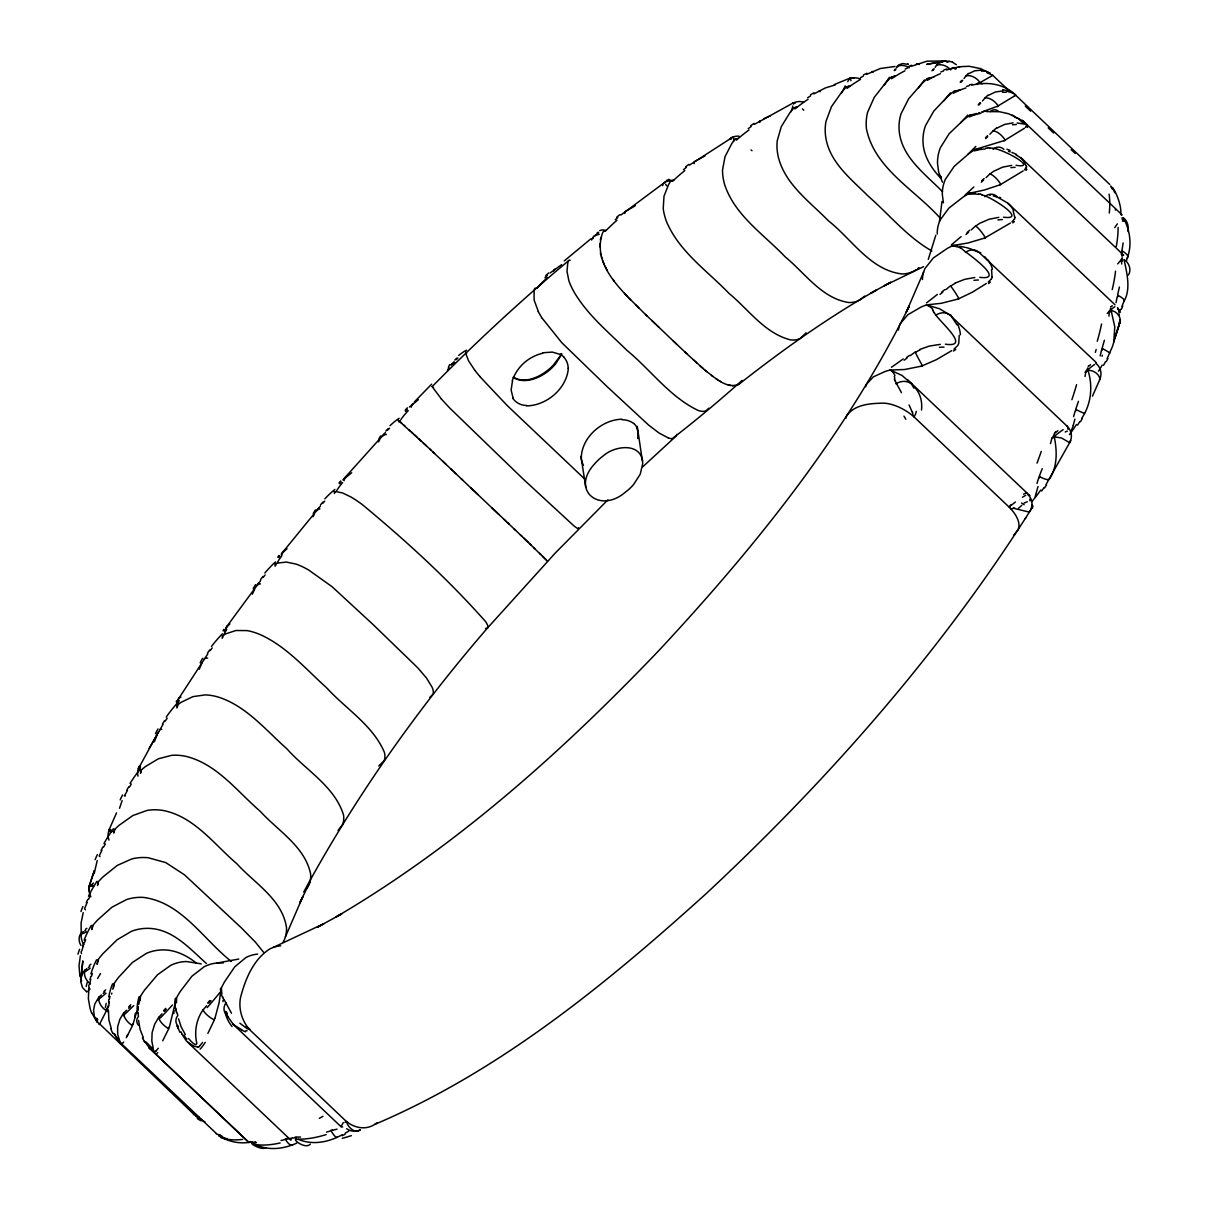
<?xml version="1.0" encoding="UTF-8"?>
<svg xmlns="http://www.w3.org/2000/svg" width="1209" height="1209" viewBox="0 0 1209 1209"><rect width="100%" height="100%" fill="white"/><g stroke="black" fill="none" stroke-linecap="round" stroke-linejoin="round"><path stroke-width="1.5" d="M923.555 266.675L884.368 285.732L890.716 282.226L870.631 293.288L876.737 289.903C828.528 317.242 783.205 349.401 739.712 383.661C727.894 390.159 715.607 378.1 706.57 371.526C684.974 352.711 664.587 332.52 643.793 312.829C623.617 292.23 592.017 266.252 602.203 233.896A133.731 56.536 51.6 0 1 603.759 230.753L606.313 230.178M108.417 1010.119L108.901 1019.912L111.334 1028.753M599.709 246.757L599.8 243.931M334.44 493.544L334.409 491.685A133.731 21.732 40.6 0 1 336.193 491.595L342.676 493.015L350.852 496.944A42.285 6.876 40.6 0 1 362.05 504.395C405.725 540.499 448.025 579.156 485.58 621.592A42.285 6.876 40.6 0 1 487.937 627.018L487.635 627.864C417.301 709.154 354.781 797.653 303.701 892.061M223.212 962.999L219.01 962.893A42.285 38.28 84.1 0 0 204.306 966.656L191.944 976.192L180.247 991.486A133.731 121.096 84.1 0 0 176.514 997.833L176.499 1002.896M1120.713 214.492C1121.892 205.953 1115.877 191.294 1112.325 187.455M137.992 1010.392L138.083 1008.14M568.336 368.367C566.673 388.663 546.68 405.544 526.686 405.892M338.052 830.371L342.343 824.946A42.285 24.21 31.2 0 0 343.477 814.806C334.561 786.243 305.786 770.163 286.835 748.764C265.92 730.221 247.15 707.053 219.947 697.608A42.285 24.21 31.2 0 0 205.273 694.888L192.926 696.626L181.259 702.248A133.731 76.59 31.2 0 0 177.542 704.968L177.527 706.902M1115.393 210.109L1115.439 209.006M1031.111 509.17L1030.023 511.075C940.209 652.467 828.769 779.321 706.434 893.375C606.465 983.733 499.816 1071.28 374.76 1124.4A31.948 25.812 68.2 0 1 347.618 1122.405A3.778 1.844 11.9 0 0 347.134 1123.569C349.053 1127.997 355.794 1134.163 360.282 1129.75M140.168 1000.432L140.456 996.307A133.731 126.053 -77.1 0 1 144.642 989.99L157.533 974.741L170.862 965.25A42.285 39.852 -77.1 0 1 186.352 961.518L201.238 963.845M441.194 398.728L432.142 386.608A606.132 176.982 -46.5 0 1 568.502 260.781A6.377 2.267 50.1 0 1 570.195 260.313M1108.985 316.138L1109.288 310.985M80.686 980.106L82.832 960.898L80.761 981.784L82.56 987.617L85.688 990.866M1066.625 425.885L1067.184 426.278A13.375 13.359 -85.8 0 1 1069.678 442.615L1046.027 484.507M429.89 697.261L433.094 694.132A42.285 13.012 37.8 0 0 432.051 687.12L426.414 677.917L417.619 667.685L373.037 624.509L332.143 586.758L308.522 569.923A42.285 13.012 37.8 0 0 296.009 564.074L286.276 562.064L277.843 563.046A133.731 41.182 37.8 0 0 275.32 564.014L275.078 566.28M1026.35 125.978L1025.474 127.429M109.142 1001.672L108.84 1005.918A13.375 7.722 9.6 0 0 108.387 1012.205M941.992 201.465L939.469 221.353M94.211 873.487L97.234 860.566M257.653 954.113A42.285 35.771 72.5 0 0 245.926 957.543L234.758 966.822L224.542 981.799A133.731 113.162 72.5 0 0 221.353 988.025L219.056 1002.911L214.854 1018.598M140.969 772.43L141.257 770.118A133.731 91.672 26.8 0 1 145.428 766.582L158.288 758.814L171.602 755.338A42.285 28.986 26.8 0 1 187.078 756.622C217.544 764.723 237.296 791.547 260.177 811.239C277.919 830.81 304.819 846.345 310.607 873.82A42.285 28.986 26.8 0 1 308.688 885.396L306.874 888.434M113.586 987.632L114.099 983.491A133.731 127.897 -49.2 0 1 118.603 977.325L132.37 962.5L146.395 953.357A42.285 40.426 -49.2 0 1 162.474 949.911C175.109 949.609 186.957 955.518 196.599 963.256M992.015 276.695L991.576 269.577M1123.116 242.918L1121.922 250.837A13.375 4.609 19.4 0 1 1127.241 258.091L1126.471 260.63M250.777 1141.84L248.858 1142.445L249.341 1141.764M1121.348 254.389L1121.65 252.379M88.877 988.342L88.363 998.694L89.995 1008.034A45.987 43.872 -25.8 0 0 91.597 1012.9M176.514 997.833L169.29 1027.393M97.385 963.785L98.08 959.704A133.731 126.597 -20.2 0 1 102.78 953.825L117.077 939.786L131.524 931.278A42.285 40.018 -20.2 0 1 147.966 928.346C172.403 928.633 189.541 948.445 206.391 963.497M88.801 887.33L94.302 870.737L88.801 887.33L89.058 890.973M1085.032 376.513L1085.999 370.967M109.505 998.936L109.989 996.412M378.749 765.992L384.16 760.657A42.285 18.845 34.7 0 0 384.281 752.058C372.72 725.083 345.744 708.822 326.551 687.709C305.665 668.985 286.76 646.694 260.766 634.861A42.285 18.845 34.7 0 0 247.074 630.599L235.936 630.509L225.766 633.848A133.731 59.619 34.7 0 0 222.592 635.707L222.124 638.352M80.791 978.58L83.225 972.021L86.852 968.59M114.13 832.23L114.643 829.525A133.731 104.488 21 0 1 119.147 825.263L132.884 815.531L146.893 810.483A42.285 33.036 21 0 1 162.973 810.438C194.15 816.438 213.857 844.124 236.722 863.619C254.615 883.341 282.332 899.254 286.503 927.635A42.285 33.036 21 0 1 283.994 940.542L283.057 942.31M916.286 411.332L915.984 412.798A19.873 17.213 0 0 1 913.974 416.984M1128.027 231.508C1128.949 226.642 1127.423 220.582 1123.252 217.741C1129.992 229.725 1132.274 244.853 1127.241 258.091M140.456 996.307L138.793 1004.362M1116.028 302.643L1117.222 296.689M637.717 438.504L638.186 432.399L636.357 426.55A14.992 12.906 2.1 0 0 633.879 423.452M91.975 929.494L92.776 925.505A133.731 122.169 0.2 0 1 97.551 920.049L112.014 907.143L126.613 899.541A42.285 38.628 0.2 0 1 143.161 897.38C181.305 902.05 203.233 939.287 231.236 961.382M177.542 704.968L176.877 707.975M1119.398 287.032L1117.584 295.132A13.375 2.826 22.9 0 1 1124.053 301.147L1121.952 306.376M114.099 983.491L113.238 987.345M1113.761 341.92L1114.789 326.808L1111.358 311.59A2.161 0.937 62.9 0 1 1111.615 310.637C1116.587 311.287 1121.514 317.166 1120.002 322.335L1114.698 338.263L1120.335 320.838L1112.401 346.696L1107.142 358.589M97.672 884.807L98.171 882.525M97.491 885.577L98.352 881.754A133.731 114.749 12.8 0 1 103.052 876.842L117.333 865.387L131.781 858.949A42.285 36.27 12.8 0 1 148.208 857.74L165.754 862.591L184.448 874.802L241.12 927.635L255.416 942.143L263.562 952.224M600.344 239.911L600.964 237.402M138.914 767.715L158.575 731.762M90.751 979.169L89.783 983.869A13.375 6.257 15 0 0 90.025 989.158M1070.086 441.315L1069.708 442.524M98.08 959.704L96.992 964.238M141.257 770.118L140.471 773.428M112.8 989.264L113.026 988.312M1100.16 355.854L1101.611 349.975M80.414 955.594L79.023 965.689L79.9 976.026M114.643 829.525L113.782 833.122M92.776 925.505L91.975 928.86M591.609 240.002L592.304 238.188M138.325 1006.387L132.99 1024.401M1050.47 443.658L1052.026 437.824M119.525 808.277L122.124 800.645M111.606 994.07L111.848 993.118M676.541 435.225L676.738 434.439M116.548 812.871L109.097 829.691L109.294 831.626M1073.592 416.606L1075.224 410.879M1031.957 507.039L1031.579 508.158M1121.484 215.202L1121.559 214.975A34.789 2.463 86.4 0 1 1121.65 215.066M1104.391 340.258L1102.064 348.419A13.375 0.952 26 0 1 1109.726 353.24M177.058 701.915L177.36 701.024M91.521 976.162L92.368 973.426M935.781 235.317L928.27 259.391M1036.974 483.404L1038.682 477.948M154.45 741.721L157.261 734.347M512.525 380.608L511.12 390.144L513.145 398.109M108.221 1005.692L106.86 1009.681M109.369 1001.913L109.142 1002.684M83.209 912.644L81.094 922.935L81.199 932.759M813.914 93.879L825.415 87.894L835.223 84.962M1092.452 396.144L1099.918 379.294C1099.631 374.261 1093.45 370.286 1088.735 370.317A2.161 1.209 67.4 0 0 1088.312 371.39C1092.996 387.273 1090.986 404.652 1081.632 418.465M83.345 945.861L81.759 950.924A13.375 4.609 19.4 0 0 81.547 953.629M1078.443 401.312L1075.723 409.367A13.375 0.982 28.6 0 0 1084.594 413.085M1026.109 167.794L1024.431 169.91M199.258 669.182L201.782 663.318M662.88 183.934L662.698 185.627M896.458 67.734L897.018 66.359A13.375 12.06 44 0 1 909.334 67.78M84.494 942.642L85.658 939.741M1042.203 468.669L1039.226 476.482A13.375 2.917 30.9 0 0 1049.306 479.202C1057.437 467.022 1057.104 451.894 1054.55 438.096A2.161 1.436 73 0 1 1055.155 436.917L1061.578 438.021L1069.663 442.706M252.303 594.223L254.6 589.297M447.496 370.589L447.919 369.561M1124.053 301.147C1131.609 288.483 1126.002 269.743 1124.038 259.527C1129.085 262.58 1131.775 269.909 1128.39 275.108M285.384 936.93L302.915 896.443L299.772 902.896L309.897 882.222M923.616 272.085L906.1 312.557L909.244 306.119C846.391 433.714 756.214 545.788 659.842 649.52C562.986 750.91 457.289 845.892 335.875 917.057L341.935 913.702L317.483 927.212L323.846 923.691L273.143 947.478M87.093 902.564L84.947 907.868A13.375 2.826 22.9 0 0 85.386 909.788M1120.002 322.335L1118.869 323.906A13.375 12.679 45.4 0 0 1119.851 319.886M194.815 1115.212L99.697 1023.978M1120.652 309.308L1118.884 312.995M88.589 899.209L90.025 896.201M99.546 1024.295L106.407 1010.754A13.375 9.566 38.5 0 1 98.79 997.244L101.39 994.992M87.909 991.622L88.71 989.944M313.025 516.742L314.416 514.112M895.929 68.958L895.37 70.092M378.493 441.905L379.747 439.608M561.883 354.01L555.339 364.272A50.37 47 -8.8 0 1 546.589 372.357C537.325 378.976 523.784 384.099 513.251 377.42M448.086 369.229L448.977 367.612M676.269 435.935L642.75 466.81M101.904 850.32L99.289 855.776A13.375 0.952 26 0 0 99.999 856.637M89.028 886.62L91.083 885.033M1014.306 219.252L1011.963 221.852M177.874 699.875L207.827 653.842M224.028 630.856L224.723 629.617M1105.585 361.582L1103.53 365.314M207.872 1033.423L214.295 1020.033A13.375 4.594 32.8 0 1 203.052 1009.893L206.588 1005.782M103.687 846.904L105.379 843.867M162.731 1040.783L168.746 1028.723A13.375 6.393 34.8 0 1 158.681 1017.374L162.006 1013.822M127.157 1036.128L132.491 1025.595A13.375 8.07 36.7 0 1 123.635 1013.127L126.658 1010.195M741.601 381.379L742.13 380.442C719.793 400.255 695.795 420.596 672.249 438.61A42.179 12.014 49 0 1 668.275 437.945M149.16 748.295L163.019 724.418M127.429 790.459L124.406 795.93A13.375 0.982 28.6 0 1 125.328 795.99M291.188 1138.984L292.351 1137.684M935.146 67.341L936.446 65.241A13.375 11.047 46.2 0 1 950.637 69.895M1079.864 421.457L1077.567 425.145M123.696 1042.022L122.215 1043.82M129.454 787.044L131.313 784.036M991.229 279.083L988.282 282.075M158.243 1048.263L155.901 1051.18M202.553 1042.4L199.44 1046.42M708.852 408.174L705.965 410.803A42.285 14.961 50.1 0 1 698.409 410.561C669.967 397.156 650.865 370.03 627.003 350.414C608.671 332.369 588.33 315.625 574.88 293.364A42.285 14.961 50.1 0 1 568.88 280.745L567.006 271.511L567.716 263.381A124.104 43.932 50.1 0 1 568.502 260.766M934.209 68.822L933.257 70.273M1013.55 535.285L1017.676 530.403A31.948 16.291 33.1 0 0 1011.208 509.291A19.253 9.838 33 0 0 1009.455 507.432L1010.074 506.571M203.052 1009.893C196.145 1019.58 194.15 1032.138 196.855 1043.609C195.646 1047.326 189.979 1039.785 188.302 1038.41M1044.123 487.423L1041.659 491.005M225.675 628.106L229.922 623.904M165.21 721.093L167.22 718.176M278.659 557.545L279.732 556.004M806.086 332.823L800.313 338.384A42.285 23.319 55.1 0 1 790.49 339.865C764.753 333.352 748.567 309.489 728.936 293.319C707.356 270.876 679.775 252.061 666.975 222.668A42.285 23.319 55.1 0 1 663.227 208.326L664.013 196.13L668.653 184.448A133.731 73.764 55.1 0 1 671.025 180.67L673.927 179.884M158.681 1017.374L154.661 1024.235L152.107 1032.637L151.82 1040.979L153.422 1049.382L145.911 1041.871M226.415 627.033L260.706 580.471M964.057 78.479L966.051 75.835A13.375 9.808 48.1 0 1 980.091 82.529L992.801 75.381L1009.016 90.69M258.907 582.859L257.094 585.352A13.375 6.589 35 0 1 260.403 583.902M210.124 650.669L212.195 647.903M123.635 1013.127L119.887 1019.202L117.621 1026.819L117.681 1034.39L119.963 1041.765L113.45 1033.287M962.696 80.278L961.367 82M339.623 483.766L341.074 481.983M281.138 554.175L287.032 548.69M263.048 577.509L265.134 574.97M282.165 552.891L320.4 506.103M318.859 507.976L316.788 510.561A13.375 8.236 36.9 0 1 319.886 508.883M98.79 997.244L94.801 1004.014L93.561 1010.119L94.408 1016.845L97.219 1022.225L91.718 1012.855M343.311 1122.541L341.119 1126.456L342.691 1127M982.449 100.982L985.093 97.884A50.083 37.509 51.2 0 1 987.965 95.209M210.955 1000.659L208.87 1003.122M980.68 103.052L978.988 104.987M322.697 503.412L324.722 501.146M385.399 432.565L381.923 436.54A13.375 9.717 38.7 0 1 386.412 434.394M342.872 479.882L351.698 472.734M405.408 411.362L407.206 409.383M344.172 478.447L383.918 434.227M166.192 1009.319L164.197 1011.495M989.854 134.29L993.133 130.844A50.083 41.998 55.8 0 1 996.518 128.048M83.391 931.625C78.283 933.771 78.117 941.237 80.927 945.347M1054.218 433.789L1054.973 433.034M387.605 430.208L389.525 428.243M987.708 136.572L985.698 138.657M414.4 401.872L431.643 384.175M1122.118 256.021L1122.919 255.386M409.398 407.085L418.359 399.68M454.131 361.687L450.897 365.073A13.375 10.987 40.7 0 1 454.901 362.927M130.542 1006.402L128.668 1008.246M864.722 296.069L859.614 300.074M986.106 177.602L989.929 173.9A13.375 4.912 53.8 0 1 1000.84 184.373L1023.162 170.907M607.885 499.876L555.263 553.042L487.635 627.864L485.489 628.514M1111.026 306.89L1112.371 305.771M983.612 180.005L981.315 182.196M456.171 359.708L457.909 358.091M544.911 277.707L547.299 275.501M1029.675 511.483L1030.023 511.075A13.375 13.254 33 0 0 1028.179 494.738M1088.659 366.206L1090.518 364.68M971.28 229.831L975.603 225.977A13.375 3.022 55.9 0 1 985.32 237.659L1010.376 223.076M1011.389 505.181L1015.394 502.037M1014.789 95.707L1015.046 94.846M104.851 991.984L103.173 993.466M968.515 232.309L965.976 234.531M550.095 273.022L561.55 264.711M615.2 219.751L617.799 217.529M1055.548 432.52L1057.935 430.646M564.271 260.902L590.869 238.823M945.77 289.692L950.47 285.823A13.375 1.103 58.2 0 1 958.979 298.608L972.384 292.185L986.378 283.48M917.631 268.685L918.991 267.582M942.748 292.17L940.028 294.361M620.837 215.051L665.539 181.773M683.523 169.653L686.289 167.477M595.946 234.727L593.634 236.632A13.375 12.755 45.8 0 1 599.226 234.35M89.783 966.399L88.348 967.502M910.165 355.733L915.183 351.955A13.375 0.831 60.8 0 0 922.482 365.722L936.461 359.632L951.77 350.64M1024.431 128.26L1005.178 140.063A13.375 6.695 51.9 0 0 993.133 130.844M906.992 358.121L904.136 360.222M953.931 349.114L957.468 345.804A13.163 10.277 33.9 0 0 958.782 343.265L959.205 335.377M689.493 165.089L731.944 137.66M748.205 128.653L751.091 126.597M377.072 1122.813L374.76 1124.4M597.458 233.609L598.712 232.778M1014.139 96.191L998.196 105.833A13.375 8.342 50 0 0 985.093 97.884M938.501 63.457L943.715 61.206L949.579 61.221M968.636 73.704L974.862 70.772L981.617 70.137M988.176 95.466L995.339 92.02L1002.956 90.871M754.386 124.361L793.089 103.007M807.642 97.763L810.589 95.889M996.654 128.23L1004.664 124.421L1013.051 122.88M1022.421 497.201L1025.731 495.312M85.688 930.31L84.675 930.93M216.396 1133.543L119.056 1041.463M1099.54 379.717L1099.661 379.641A13.375 13.178 50.8 0 0 1096.231 363.577L1096.14 362.685M310.29 1144.137C304.517 1150.787 285.777 1134.178 301.766 1140.616C315.428 1144.999 330.117 1141.508 342.313 1134.677M915.984 269.849L914.306 270.861A42.285 32.386 64.8 0 1 901.778 273.944C870.163 270.045 851.725 239.05 828.377 220.779C809.592 201.48 784.973 184.327 778.248 156.747A42.285 32.386 64.8 0 1 777.221 140.788L781.286 126.658L789.976 112.573A133.731 102.448 64.8 0 1 793.875 107.903L797.366 106.86M860.4 77.739L863.332 76.091M348.781 1131.171L345.185 1133.181M849.67 78.283L853.932 78.011M737.883 384.87L738.835 384.326M954.944 283.178L964.706 279.324L974.817 277.511M866.611 74.369L880.348 68.505L895.023 66.48M666.718 181.123L667.655 180.7M905.148 69.079L908.004 67.719M763.589 118.769L770.314 115.852M958.389 67.084L960.203 66.661M919.807 349.477L929.222 346.106L940.285 344.369M997.047 106.407L982.554 111.696M979.078 83.013L976.66 84.01M635.36 205.742L625.778 211.243A13.375 5.108 53.6 0 0 624.872 213.419M1003.893 140.682L974.983 149.508A133.731 122.169 0.2 0 0 968.847 153.664L954.173 166.374L945.317 179.4A42.285 38.628 0.2 0 0 942.31 194.437L943.413 202.795M999.465 184.992L984.141 190.07L969.422 193.259A133.731 114.749 12.8 0 0 963.346 196.871L948.869 208.129L940.149 220.008A42.285 36.27 12.8 0 0 937.262 234.062M704.862 156.021L694.661 161.447A13.375 3.249 55.7 0 0 694.268 163.593M834.24 84.6L850.093 78.071M345.517 1120.803L345.623 1120.758A19.253 15.566 68.3 0 0 347.603 1122.42M911.193 66.329L926.986 61.191L942.023 60.994M296.704 1143.125C284.81 1148.565 270.876 1150.681 258.409 1145.8C242.359 1138.47 260.781 1151.588 265.98 1147.643M940.814 71.996L943.534 70.968M983.854 238.279L967.956 242.994L953.13 245.472A133.731 104.488 21 0 0 947.251 248.45L933.318 257.985L925.021 268.474A42.285 33.036 21 0 0 922.467 279.491M92.67 884.595L91.854 884.882M957.468 299.197L941.237 303.308L926.517 304.895A133.731 91.672 26.8 0 0 920.971 307.116L907.899 314.703L900.327 323.604A42.285 28.986 26.8 0 0 898.438 330.087M920.926 366.251L904.619 369.516L890.232 370.045A133.731 76.59 31.2 0 0 885.139 371.465L873.276 376.891L866.657 384.069A42.285 24.21 31.2 0 0 865.689 386.774M933.484 76.862L934.345 76.59M946.541 69.956L959.387 66.722L969.21 66.283L980.499 68.596L990.277 73.417L984.912 70.742M931.731 77.391L927.303 78.691A133.731 126.053 -77.1 0 0 921.757 83.723L908.669 98.775L901.068 113.691A42.285 39.852 -77.1 0 0 899.118 130.3C901.309 157.2 925.233 173.884 942.536 191.732M432.142 386.608L433.502 387.575M960.248 89.632L958.374 90.176M978.58 112.921L979.577 112.618M738.14 138.446L734.921 139.383A133.731 89.209 59.4 0 0 731.747 143.659L725.007 156.717L722.529 170.016A42.285 28.2 59.4 0 0 724.856 185.264C735.299 215.837 763.861 234.47 785.261 256.928C805.058 273.174 821.576 298.079 848.37 302.477A42.285 28.2 59.4 0 0 859.614 300.089M940.27 218.209C914.971 189.783 874.621 168.716 866.46 128.925A42.285 38.28 84.1 0 1 867.609 112.286L874.258 97.325L886.152 82.227A133.731 121.096 84.1 0 1 891.26 77.18L894.524 76.212M326.521 1132.123L331.039 1130.793A13.375 2.509 63.5 0 0 337.175 1137.14M966.49 86.428L969.029 85.748M931.882 250.973C907.188 236.979 888.978 214.22 867.79 195.767C851.076 178.947 829.933 162.701 825.838 137.811A42.285 35.771 72.5 0 1 825.989 121.384L831.444 106.694L841.857 91.914A133.731 113.162 72.5 0 1 846.406 86.988L850.139 85.93M957.437 90.448L953.674 91.506A133.731 127.897 -49.2 0 0 947.796 96.388L933.832 111.016L925.535 125.585A42.285 40.426 -49.2 0 0 922.996 141.906C923.434 156.157 931.64 168.686 941.191 178.69M332.581 1130.324L337.009 1129.146M846.406 86.988L849.368 86.171M976.6 113.48L969.694 115.308A133.731 126.597 -20.2 0 0 963.618 119.887L949.125 133.731L940.406 147.679A42.285 40.018 -20.2 0 0 937.519 163.457L938.668 172.116L942.416 182.166M891.26 77.18L895.174 76.152M793.164 102.992L795.023 103.385M238.732 959.069L216.895 963.029M793.875 107.903L796.474 107.284M927.303 78.691L931.338 77.769M287.017 1139.12L290.976 1138.289M281.032 1140.495L285.49 1139.483A13.375 4.307 67 0 0 292.805 1144.621M542.629 352.786L552.317 352.091L560.387 354.464M971.794 85.159C986.332 81.532 1002.835 83.481 1014.215 93.834M953.674 91.506L957.77 90.751M944.425 61.085L926.668 64.379L945.876 60.934M537.521 287.969L534.756 288.377A133.731 37.887 48.6 0 0 534.076 290.825L534.136 300.119L538.368 311.59M734.921 139.383L737.158 139.02M250.535 1142.142C239.594 1144.167 228.048 1141.674 218.738 1135.614M981.572 111.999L983.854 111.712M969.694 115.308L973.804 114.764M732.745 137.463L733.334 137.448A73.462 10.277 -58.3 0 1 733.561 141.393M998.8 217.363L989.158 219.237L979.819 223.257A50.083 47.922 75 0 0 975.723 226.159M1011.661 165.391L1002.578 167.174L993.843 171.179A50.083 45.489 62.7 0 0 990.005 173.99M974.983 149.508L981.088 149.13M986.332 111.576L999.405 111.712L1008.654 113.767L1018.129 118.437L1024.295 124.104L1017.101 122.97M671.025 180.67L672.884 180.625M197.883 1046.994L194.377 1046.329A50.974 31.343 -70.9 0 1 192.624 1045.437M139.352 766.294L140.561 767.171M300.573 1137.049L296.885 1137.064M1013.369 508.46L1013.127 508.475A5.456 4.095 80.3 0 0 1011.661 508.687M295.056 1137.064L296.084 1137.064M969.422 193.259L975.331 193.349M1028.375 511.891L1014.668 508.551M979.758 277.314C1006.538 280.896 968.092 253.905 963.452 250.218A58.773 26.915 -51.1 0 0 962.092 248.978L960.777 248.041M945.408 344.187C973.033 348.207 936.476 319.478 934.285 312.451M621.894 419.191C601.825 419.75 581.877 437.129 581.272 457.682A16.82 15.717 -18.7 0 0 583.448 465.163M1003.485 217.197C1029.343 220.582 987.98 194.997 982.116 195.117M985.652 148.087L987.662 148.208M181.018 697.155L178.992 697.925A13.375 13.254 33 0 0 177.073 706.388M1016.044 165.316C1041.463 169.396 995.415 144.627 989.808 148.526M732.201 385.686L733.455 385.747M953.13 245.472L957.83 245.986M247.074 1030.824L245.926 1030.688M400.587 420.913L398.411 420.475L398.758 421.926M256.414 1142.671L253.104 1142.157M226.96 1138.818L218.738 1135.644M603.759 230.753L605.225 231.04M819.234 90.826L820.004 91.672M959.704 246.258L965.281 247.346M1006.629 91.174L1012.915 93.063L1009.56 90.584M251.502 1141.825L252.394 1142.006M926.517 304.895L939.499 308.748L949.579 314.793M730.901 385.505L728.181 384.855M989.672 195.057L990.473 195.223M154.676 1051.331L151.745 1049.941M966.203 247.558L969.542 248.495M946.42 61.901L947.932 62.324M1008.563 151.397L1010.24 151.85M978.67 193.818L980.348 194.347M1012.145 115.187L1013.883 115.686M993.239 195.934L995.188 196.523M1028.481 494.798L1029.63 495.524M222.033 1136.203L219.161 1135.13M995.959 196.765L996.73 197.022M970.283 248.722L978.489 252.258M890.232 370.045L902.035 375.47L910.74 383.087M987.118 72.857L988.07 73.175M198.941 1116.965L197.596 1116.481M241.588 1029.63L233.609 1024.794L227.957 1016.799M197.218 1116.33L196.085 1115.983L203.339 1120.985M668.214 437.87L659.177 433.109L648.719 425.16L607.054 386.593L561.837 342.736L542.373 318.481M1011.888 152.379L1016.573 154.465M907.611 64.334L902.685 63.548L898.514 64.999A50.083 19.359 42.1 0 0 897.728 66.903M1006.961 149.191L1010.044 150.384M988.539 73.356L992.801 75.306M216.305 1133.755L218.557 1134.843M952.45 62.158L956.349 64.712M204.155 1121.393L204.971 1121.771M192.563 1045.558L186.337 1040.919L182.045 1034.269M719.264 380.759L720.806 381.636M245.639 1027.559L239.85 1023.207M198.291 1117.796L195.903 1116.164M547.178 561.006L529.451 543.491M335.422 492.395L334.409 491.685M716.151 378.78L717.708 379.807M513.387 377.148C524.827 384.099 539.244 377.223 548.508 369.637A57.911 52.108 -16.4 0 0 552.981 365.541L560.099 356.156A37.116 33.973 -12.1 0 0 561.369 353.542M121.202 1043.458L120.401 1042.808M711.406 375.379L712.993 376.573M398.411 420.475L426.339 445.789M399.03 420.974L399.816 421.609M704.953 370.15L706.57 371.526M150.233 1048.823L144.642 1041.599M400.738 422.394L401.826 423.331M703.321 368.745L700.041 365.859M1022.3 120.25L1121.922 214.734M1095.838 362.141L979.502 252.817A13.375 11.093 -64.4 0 0 965.432 252.454M403.776 425.039L405.287 426.384M584.552 478.855L507.221 405.574L479.686 376.407M409.035 429.769L410.244 430.872M696.747 362.866L693.422 359.814M411.498 432.021L412.813 433.215M414.173 434.469L417.014 437.114M418.495 438.489L421.563 441.33M685.08 352.046L686.757 353.617M423.135 442.796L431.25 450.383M432.882 451.924L521.94 536.328M429.603 448.841L434.53 453.466M442.766 461.233L446.076 464.362M673.141 340.787L676.602 344.051M451.048 469.077L452.71 470.649M478.039 494.647L471.162 488.134M498.985 514.535L492.123 508.022M507.357 522.484L509.019 524.056M248.812 1142.354L148.828 1047.538L248.948 1142.49M1013.898 93.531L1109.756 184.463M1025.247 106.075L1030.642 111.198M1048.218 127.882L1053.628 133.005M1071.189 149.674L1075.254 153.513M1020.834 157.593L1123.69 255.19M1115 304.789L1007.807 203.067L997.878 197.399A13.375 10.594 -78 0 0 984.746 196.659M938.758 174.61L941.479 177.179M1067.184 426.278L950.44 315.519A13.375 11.289 -48.8 0 0 935.554 315.368M907.385 379.55L1029.72 495.614M1009.455 507.432L914.185 417.045A19.057 9.34 33.5 0 0 912.447 415.518L912.311 415.412A31.933 16.322 33 0 0 883.552 403.141C870.601 403.398 854.612 404.274 846.708 415.82A42.073 21.49 33 0 0 845.907 418.284M454.372 472.22L456.035 473.792M513.931 528.726L515.563 530.267M461.052 478.537L462.715 480.124M504.032 519.326L505.694 520.913M523.482 537.809L530.872 544.836M345.623 1120.758L250.475 1030.491A19.057 15.158 67.3 0 1 248.676 1028.557A31.933 25.827 68.3 0 1 240.636 997.153C245.382 979.003 253.285 959.734 269.486 949.125A42.073 34.018 68.3 0 1 280.715 945.846M232.899 1024.083L341.21 1126.879M187.939 1042.475L290.976 1140.238M657.318 325.765L659.041 327.412M652.18 320.884L655.595 324.133M520.369 534.831L528.001 542.1M533.592 547.45L534.907 548.705M645.455 314.431L647.132 316.033M539.682 553.314L540.74 554.342M638.836 308.023L635.556 304.819M542.675 556.246L544.337 557.878M545.063 558.588L546.241 559.782M984.579 256.58L987.783 260.313M1023.343 121.202L1025.927 124.572M629.118 298.351L630.705 299.983M99.274 1024.567L97.128 1021.091M627.547 296.704L624.448 293.394M951.559 316.592L956.999 324.783M932.411 309.428L933.363 310.773M474.82 370.302L468.518 360.735L465.903 353.784A133.731 18.286 45.9 0 1 465.752 352.151L466.598 353.481M613.023 279.385L614.338 281.213M117.877 1039.997L115.898 1036.748M231.478 1013.233L224.481 1000.342M730.992 139.519L730.387 138.536M901.476 392.683L895.552 381.757M275.969 565.132L275.32 564.014M185.355 1034.572L181.199 1027.045L178.539 1018.824M1112.416 187.607L1114.758 192.699M1110.754 185.959L1112.582 189.39M1067.335 426.505L1067.925 427.835M607.054 269.955L605.059 266.116M909.047 404.924L912.1 411.801M143.372 1037.685L140.108 1029.433L138.567 1020.366M1119.338 311.363L1117.539 307.781L1119.927 312.587L1117.977 308.627M913.928 388.119L911.435 383.978A13.375 11.183 -32.9 0 0 895.899 383.827M223.423 998.528L222.728 996.941M227.866 1016.618L227.519 1015.862A13.375 10.7 -17.2 0 1 226.159 1002.609M144.46 1041.206L144.098 1040.42M115.49 1035.886L114.749 1034.103M578.567 527.759L578.28 528.786A42.285 2.63 44.6 0 1 573.761 525.719L523.255 479.142L450.232 408.521A42.285 2.63 44.6 0 1 441.194 398.728M604.152 264.212L602.566 260.403M179.99 1032.426L177.073 1025.67L178.418 1028.889M181.864 1033.861L181.048 1031.821M227.05 1014.759L225.705 1011.389M1013.187 210.865L1014.699 217.152M96.1 1018.824L95.556 1017.374M894.282 376.483L894.841 378.19M176.786 1012.311L177.874 1015.409A13.375 9.974 -5.9 0 0 178.373 1026.441M601.311 256.656L601.901 258.514M1121.982 217.862L1122.919 221.413M222.894 637.219L222.592 635.707M1026.093 166.026L1023.524 160.676A55.402 33.444 -35.5 0 0 1016.028 155.039M600.389 252.983L600.797 254.812M222.864 1000.689L223.045 1001.656M176.272 1010.256L175.985 1008.321M642.629 461.067C639.773 442.086 614.217 446.045 603.442 455.717A50.37 47 -8.8 0 0 594.692 463.803C569.983 490.204 599.785 514.052 624.932 492.501A50.37 47 -8.8 0 0 633.697 484.416L640.241 474.155L642.75 463.485L637.264 426.324M895.31 380.276L895.476 381.258M1015.107 95.027L1015.122 95.103A13.163 2.161 26.3 0 0 1015.484 94.423M580.97 456.352L585.745 487.151M848.824 79.975L848.733 79.144A13.375 12.785 40.9 0 1 860.415 79.129M221.852 993.874L221.353 988.025M1121.332 259.361L1121.71 264M138.053 1012.81L138.446 1016.527A13.375 8.962 2.8 0 0 138.34 1025.187M621.91 419.704A17.515 15.233 0.1 0 1 633.773 423.558M563.772 357.063A17.515 15.944 13.8 0 1 568.124 368.352M560.402 354.433A14.992 13.526 15.7 0 1 563.847 357.003M526.686 405.468A16.82 15.989 -13.9 0 1 512.812 398.305M512.329 380.533A43.071 42.421 24.2 0 1 542.75 353.255M542.252 318.435A42.179 12.135 48.5 0 1 538.232 311.514M479.852 376.513A42.164 5.607 46.1 0 1 475.001 370.453M336.707 490.567A73.462 18.513 -33.7 0 1 342.615 482.618M324.828 498.849A73.462 26.114 -61.4 0 1 334.878 489.464M378.81 439.275A50.083 34.668 14.4 0 1 380.608 435.965M385.807 431.069A58.697 14.251 -57.5 0 1 388.059 428.711M390.008 425.704A73.462 23.409 -61.7 0 1 399.106 418.299M400.889 419.493A73.462 20.901 -33.4 0 1 408.234 410.607M338.973 483.056A58.773 12.558 -36 0 1 340.696 480.925M344.036 480.714A13.375 11.183 46 0 1 345.986 476.527M277.224 562.941A73.462 16.185 -34.3 0 1 281.637 556.095M264.831 573.036A73.462 28.684 -60.6 0 1 275.486 561.898M313.222 513.704A50.083 38.93 6.6 0 1 315.353 509.941M320.506 504.848A58.697 15.913 -57.9 0 1 322.894 502.098M277.738 557.228A58.773 11.047 -36.9 0 1 278.962 555.445M281.606 555.747A13.375 12.15 43.7 0 1 283.601 551.198M223.846 634.906A73.462 13.964 -35.1 0 1 226.763 629.3M211.515 646.407A73.462 31.056 -59.5 0 1 222.426 633.803M253.195 588.828A50.083 42.209 -4.1 0 1 255.537 584.657M260.555 579.504A58.697 17.591 -58 0 1 262.988 576.451M223.06 630.781A58.773 9.687 -38 0 1 223.756 629.421M225.373 631.551A13.375 12.846 40.5 0 1 227.488 625.597M177.844 704.756A73.462 11.924 -36.3 0 1 179.28 700.479M166.207 717.103A73.462 33.172 -58.1 0 1 177.028 703.381M200.195 662.774A50.083 44.385 -18.9 0 1 202.659 658.27M204.291 659.026A13.375 4.791 33 0 1 207.661 658.104M207.419 653.177A58.697 19.238 -57.8 0 1 209.807 649.883M176.318 701.84A58.773 8.493 -39.3 0 1 176.469 700.963M140.274 770.874A73.462 10.11 -37.6 0 1 140.259 768.002M130.043 783.387A73.462 34.985 -56.3 0 1 140.41 768.879M155.493 733.712A50.083 45.428 -38.2 0 1 157.971 728.951M159.694 729.813A13.375 2.917 30.9 0 1 161.719 729.405M162.429 724.04A58.697 20.84 -57.4 0 1 164.696 720.594M138.627 768.637A58.773 7.511 -40.8 0 1 138.294 768.244M137.977 776.133A13.375 13.375 -85.9 0 1 139.322 766.385M112.029 831.716A73.462 8.554 -39.1 0 1 110.624 830.326M103.929 843.61A73.462 36.451 -54.2 0 1 113.51 828.664M120.205 799.89A50.083 45.292 -59.3 0 1 122.593 794.963M126.703 790.323A58.697 22.336 -56.7 0 1 128.774 786.802M110.85 829.525A58.773 6.77 -42.4 0 1 110.079 829.616M108.991 840.104A13.375 13.178 50.8 0 1 109.46 829.298M93.849 885.849A73.462 7.314 -40.8 0 1 91.023 886.016M88.484 896.262A73.462 37.524 -51.8 0 1 96.992 881.27M95.163 859.659A50.083 44.008 -77.8 0 1 97.37 854.642M101.103 850.411A58.697 23.712 -55.7 0 1 102.916 846.889M93.516 883.129A58.773 6.257 -44 0 1 92.398 883.673M90.871 896.73A13.375 12.679 45.4 0 1 90.131 885.109M86.368 931.837A73.462 6.393 -42.7 0 1 82.016 933.771M84.116 940.058A73.462 38.189 -49.3 0 1 91.279 925.353M80.973 911.51A50.083 41.574 88.4 0 1 82.937 906.523M86.262 902.806A58.697 24.905 -54.4 0 1 87.773 899.36M86.882 928.316A58.773 6.015 -45.8 0 1 85.476 929.283M84.056 944.577A13.375 11.894 42.6 0 1 81.819 932.426M90.207 968.182A73.462 5.833 -44.6 0 1 84.071 972.263M90.932 973.895A73.462 38.431 -46.6 0 1 96.508 959.84M77.965 954.173A50.083 38.084 78.5 0 1 79.598 949.307M82.544 946.209A58.697 25.903 -52.9 0 1 83.693 942.929M90.977 964.147A58.773 6.03 -47.5 0 1 89.345 965.477M90.327 983.914A13.375 10.851 40.4 0 1 84.736 970.117M81.577 980.952A45.987 44.144 -51.7 0 1 80.338 975.935M97.597 978.534A55.402 2.04 -58.4 0 1 100.528 973.487M86.353 991.108A13.163 1.496 65.8 0 1 86.61 992.09M105.984 993.239A73.462 5.652 -46.5 0 1 97.717 1000.039M108.734 996.957A73.462 38.235 -44 0 1 112.558 983.854M106.604 1009.364A41.015 22.911 70.1 0 1 106.165 1010.437M86.187 986.514A50.083 33.595 71.2 0 1 87.441 981.889M90.04 979.562A58.697 26.674 -51.3 0 1 90.781 976.524M105.697 989.839A58.773 6.317 -49.2 0 1 103.898 991.486M97.748 1019.882A50.974 22.14 -77.3 0 1 97.173 1018.492M193.455 1114.592A13.677 1.98 24.6 0 1 194.921 1114.335M196.538 1116.119A34.789 11.319 7.3 0 1 196.024 1115.726M201.329 1120.864A55.282 30.301 -28.6 0 1 197.294 1118.552M133.761 1005.601A73.462 5.849 -48.5 0 1 123.258 1015.605M137.101 1008.654A73.462 37.6 -41.4 0 1 139.035 996.805M132.733 1024.159A41.015 27.248 70.5 0 1 132.249 1025.368M105.379 1007.656A50.083 28.245 65.7 0 1 106.211 1003.394M108.553 1002.065A58.697 27.203 -49.5 0 1 108.87 999.314M130.753 1004.739A58.773 6.861 -50.9 0 1 128.819 1006.689M112.875 1033.544A45.987 42.693 -7.3 0 1 110.88 1028.904M126.31 1037.745A55.402 2.161 -63.6 0 1 127.625 1034.662M121.928 1043.367A13.163 2.222 60.6 0 1 121.686 1044.138M119.419 1040.692A50.974 25.555 -76 0 1 118.331 1039.136M220.295 1135.07A34.789 7.284 6.1 0 1 219.66 1134.813M242.601 1139.422A55.282 27.988 -26.2 0 1 220.567 1137.397M172.449 1004.981A73.462 6.423 -50.4 0 1 160.238 1018.054M175.335 1008.714A73.462 36.557 -39 0 1 175.305 998.362M169.048 1027.212A41.015 31.071 71.9 0 1 168.519 1028.542M134.955 1016.89A50.083 22.14 61.3 0 1 135.363 1013.157M137.614 1013.127A58.697 27.475 -47.6 0 1 137.494 1010.739M165.663 1008.397A58.773 7.662 -52.5 0 1 163.623 1010.633M144.868 1042.385A45.987 40.638 3.3 0 1 142.45 1038.002M157.714 1052.646A55.402 4.745 -65.8 0 1 155.734 1053.81M155.78 1050.999A13.163 4.05 58.6 0 1 154.903 1051.724M151.911 1049.578A50.974 28.638 -73.9 0 1 150.46 1048.339M251.276 1142.641A13.677 1.829 19.4 0 1 253.935 1143.155M255.779 1142.097A34.789 3.219 4.3 0 1 255.039 1141.976M280.156 1142.943A55.282 25.344 -24.4 0 1 254.51 1144.334M285.143 1139.029A40.486 19.752 -5.8 0 1 286.714 1138.651M220.129 992.272A73.462 7.345 -52.2 0 1 207.207 1007.596M222.471 997.123A73.462 35.121 -36.9 0 1 220.461 988.494M214.628 1018.477A41.015 34.29 75 0 1 214.084 1019.897M173.9 1013.55A50.083 15.445 57.7 0 1 174.02 1010.633M176.514 1012.522A58.697 27.49 -45.6 0 1 175.94 1010.512M209.671 1000.629A58.773 8.675 -53.9 0 1 207.57 1003.122M186.806 1039.181A45.987 37.766 9.3 0 1 183.934 1035.116M345.049 1134.223A58.198 24.573 -38.4 0 1 342.087 1135.75M205.198 1042.4A55.402 7.602 -67.5 0 1 200.135 1049.125M199.364 1046.299A13.163 5.833 56.8 0 1 198.049 1047.266M322.969 1116.315A55.418 2.252 -30 0 1 319.297 1118.37M293.243 1138.062A13.677 3.642 16 0 1 296.311 1137.82M286.956 1136.762A34.789 0.756 1.9 0 1 286.956 1136.732M326.113 1134.616A55.282 22.457 -23.2 0 1 298.306 1139.165M330.798 1130.339A40.486 22.88 -12.7 0 1 332.384 1129.871M351.335 1135.659A66.223 23.122 -13.8 0 1 342.298 1138.304M926.351 305.167A73.462 31.766 -56.3 0 1 932.683 309.081M937.353 294.422A73.462 6.529 -37.9 0 1 926.502 302.9M950.365 314.793A41.015 14.976 15.9 0 1 951.211 315.534M915.44 352.363A50.083 49.342 -25.8 0 1 920.004 349.915M909.47 355.34A58.697 12.815 -36.1 0 1 906.463 357.607M903.183 358.922A73.462 8.342 -36.1 0 1 891.486 367.249M890.383 369.803A73.462 29.938 -57.6 0 1 894.947 375.667M933.136 311.03A58.773 26.16 -52.8 0 1 933.952 312.783M939.438 347.331A45.987 21.792 -10.9 0 1 944.017 347.089M1035.191 496.808A68.384 10.821 -69.1 0 1 1038.032 486.562M1025.897 517.92A66.223 11.878 -67.8 0 1 1025.156 518.601M1039.105 477.978A40.486 26.93 -55 0 1 1039.649 476.527M1070.449 440.424A58.198 7.466 -41 0 1 1070.706 440.786M1040.753 490.023A72.903 30.104 -57.5 0 1 1031.625 501.871M1046.586 484.854A58.183 20.493 -57.4 0 1 1044.621 487.877M957.634 324.269A55.402 35.106 -48.2 0 1 960.43 334.727M955.745 349.416A50.974 22.276 -15.7 0 1 953.553 351.033M922.527 365.874A40.894 39.67 -22.2 0 1 920.971 366.403M1041.297 451.395A55.418 5.561 -69.6 0 1 1037.02 463.123M1052.601 438.383A13.677 7.692 83.9 0 1 1054.444 434.258M1054.973 432.505A34.789 15.067 -75.4 0 1 1055.563 432.006M1051.875 438.383A55.282 5.637 -45.1 0 1 1063.195 429.663M1067.759 428.742A40.486 2.267 75.5 0 1 1067.97 429.271M1065.189 432.006A66.223 15.959 -49.9 0 1 1067.32 431.145M952.752 246.198A73.462 33.308 -54.7 0 1 960.702 248.147M961.079 236.616A73.462 5.063 -39.8 0 1 951.256 244.974M979.743 252.318A41.015 9.793 14.6 0 1 980.741 252.893M950.667 286.11A50.083 49.206 -77.2 0 1 955.065 283.42M944.637 289.676A58.697 11.304 -36.9 0 1 941.796 292.004M973.91 280.307A45.987 24.951 -17.9 0 1 978.459 279.989M1073.199 425.402A68.384 6.604 -72.7 0 1 1074.907 419.115M1073.229 425.719A66.223 7.995 -71.7 0 1 1070.6 432.308M1075.662 410.939A40.486 25.857 -64.8 0 1 1076.161 409.458M1076.418 424.555A72.903 31.872 -56.1 0 1 1069.421 434.62M1082.312 418.586A58.183 21.989 -56.7 0 1 1080.498 421.669M987.995 260.116A55.402 35.046 -43.7 0 1 992.423 269.063M992.241 276.801A13.163 8.962 32.9 0 1 991.289 279.113M990.383 282.105A50.974 18.649 -15.1 0 1 988.539 283.586M959.069 298.774A40.894 38.643 -0.9 0 1 957.528 299.364M1076.569 384.689A55.418 8.916 -71.2 0 1 1071.884 399.711M1086.649 371.692A13.677 6.287 78.1 0 1 1087.858 367.823M1088.191 366.1A34.789 12.543 -81.2 0 1 1088.659 365.692M1084.987 372.312A55.282 5.592 -48.6 0 1 1094.644 364.498M1095.868 362.776A40.486 2.962 72.9 0 1 1095.958 362.7M968.938 194.347A73.462 34.562 -52.9 0 1 978.338 194.362M973.865 186.972A73.462 3.99 -42 0 1 965.13 195.027M999.526 197.354A41.015 4.534 12.7 0 1 1000.659 197.762M969.709 230.254A58.697 9.944 -38 0 1 967.079 232.581M980.544 194.09A58.773 27.429 -49.3 0 1 982.222 194.981M997.939 219.917A45.987 27.323 -25.9 0 1 1002.367 219.57M1102.079 356.307A68.384 1.813 -75.8 0 1 1102.336 355.28M1096.155 349.477A66.223 3.506 -75 0 1 1095.354 352.363M1102.064 350.081A40.486 23.999 -73.7 0 1 1102.502 348.555M1119.081 314.355A13.375 12.679 45.4 0 1 1119.428 315.443M1102.185 365.073A72.903 33.368 -54.5 0 1 1098.482 371.178M1107.897 358.514A58.183 23.349 -55.8 0 1 1106.311 361.582M1007.626 203.248A55.402 34.487 -39.5 0 1 1013.61 210.562M1015.016 217.288A13.163 7.45 31.6 0 1 1014.381 219.297M1014.321 221.595A50.974 14.871 -15.2 0 1 1012.9 222.864M985.441 237.856A40.894 36.814 9.6 0 1 983.96 238.475M1101.565 324.042A55.418 12.407 -72.3 0 1 1097.243 341.225M1110.089 312.013A13.677 4.7 73.4 0 1 1110.587 308.401M1110.693 306.678A34.789 9.551 -86.1 0 1 1111.026 306.391M1107.202 313.479A55.282 5.032 -52.1 0 1 1114.864 306.648M974.484 150.883A73.462 35.469 -50.9 0 1 985.154 149.039M975.844 146.395A73.462 3.325 -44.2 0 1 968.092 154.148M984.111 178.509A58.697 8.75 -39.3 0 1 981.738 180.776M988.01 147.71A58.773 27.671 -47.3 0 1 990.095 148.133M993.057 149.327A13.375 9.823 -88.8 0 1 1003.938 149.342M1010.89 167.658A45.987 28.85 -35 0 1 1015.122 167.341M1117.675 296.885A40.486 21.399 -81.3 0 1 1118.038 295.359M1122.723 306.134A58.183 24.558 -54.6 0 1 1121.423 309.141M1026.562 166.222A13.163 5.788 30.1 0 1 1026.229 167.87M1026.94 169.381A50.974 11.062 -15.9 0 1 1025.988 170.363M1001.007 184.584A40.894 34.215 14.9 0 1 999.616 185.219M1115.544 271.164A55.418 15.944 -72.9 0 1 1112.22 289.631M1122.451 260.993A13.677 2.962 69.6 0 1 1122.164 257.653M1121.892 255.734A34.789 6.166 89.8 0 1 1122.103 255.598M1117.675 263.91A55.282 3.99 -55.4 0 1 1121.725 259.361M969.27 116.88A73.462 36.028 -48.7 0 1 980.998 113.268M967.759 115.082A73.462 3.083 -46.4 0 1 960.747 122.729M987.541 135.68A58.697 7.753 -40.7 0 1 985.441 137.856M984.292 110.986A58.773 27.641 -45.4 0 1 986.74 110.941M990.156 111.636A13.375 8.765 82.9 0 1 997.909 110.714M1012.432 124.784A45.987 29.469 -44.6 0 1 1016.421 124.557M1122.133 252.681A40.486 18.135 -87.8 0 1 1122.375 251.17M1014.759 117.182A55.402 31.948 -32 0 1 1021.847 120.628M1026.668 124.89A13.163 4.005 28.3 0 1 1026.547 126.099M1027.605 126.869A50.974 7.284 -17.1 0 1 1027.287 127.459M1005.374 140.289A40.894 30.935 17.5 0 1 1004.105 140.909M1118.098 227.473A55.418 19.465 -72.9 0 1 1116.3 246.485M1124.158 221.156A13.677 1.118 66.5 0 1 1123.146 218.345M1114.743 227.655A55.282 2.494 -58.5 0 1 1117.343 223.877M953.417 93.184A73.462 36.21 -46.5 0 1 965.946 87.94M950.501 92.866A73.462 3.295 -48.7 0 1 944.017 100.634M979.97 102.735A58.697 6.982 -42.2 0 1 978.172 104.775M969.482 84.842A58.773 27.354 -43.4 0 1 972.263 84.328M976.101 84.524A13.375 7.481 76.3 0 1 982.192 83.859M1002.518 92.337A45.987 29.197 -54.4 0 1 1006.22 92.262M1002.609 89.632A55.402 30.044 -29 0 1 1008.699 91.385M1014.275 95.919A50.974 3.657 -18.9 0 1 1014.91 95.919M998.453 106.06A40.894 27.021 18.6 0 1 997.304 106.649M1109.076 194.15A55.418 22.865 -72.4 0 1 1109.288 213.011M1111.706 187.909A13.677 0.801 63.8 0 1 1111.328 187.002M927.303 80.353A73.462 36.013 -44.2 0 1 940.39 73.673M924.417 79.975A73.462 3.914 -50.9 0 1 918.508 87.894M966.142 75.925A50.083 32.159 47.7 0 1 968.349 73.401M961.654 80.429A58.697 6.453 -43.9 0 1 960.188 82.272M943.957 69.926A58.773 26.81 -41.6 0 1 947.01 68.958M951.241 68.641A13.375 5.985 71.2 0 1 955.745 68.324M981.376 71.104A45.987 28.019 -63.7 0 1 984.731 71.24M980.423 82.756A40.894 22.593 18.8 0 1 979.426 83.27M891.562 78.736A73.462 35.454 -42.1 0 1 904.936 70.802M889.31 77.331A73.462 4.957 -53 0 1 884.323 85.098M936.703 65.452A50.083 26.054 44.8 0 1 938.199 63.185M933.091 69.2A58.697 6.181 -45.6 0 1 931.973 70.817M908.322 66.616A58.773 26.024 -39.9 0 1 911.571 65.241M916.195 64.379A13.375 4.307 67 0 1 919.263 64.455M949.503 61.583A45.987 25.963 -72.2 0 1 952.511 61.946M955.004 69.17A50.974 2.841 -24.1 0 1 956.062 68.837M847.071 88.363A73.462 34.532 -40.1 0 1 860.476 79.416M845.212 85.899A73.462 6.393 -55 0 1 841.615 92.942M894.962 69.291A58.697 6.166 -47.3 0 1 894.222 70.636M863.453 74.988A58.773 24.996 -38.4 0 1 866.838 73.25M871.825 71.86A13.375 2.509 63.5 0 1 873.246 71.996M907.672 63.956A45.987 23.092 -79.6 0 1 908.412 64.077M794.902 108.991A73.462 33.278 -38.2 0 1 808.08 99.289M792.787 106.06A73.462 8.176 -56.7 0 1 791.003 111.757M851 80.716A50.083 12.241 39.6 0 1 850.622 78.978M848.098 80.776A58.697 6.408 -49 0 1 847.766 81.774M810.468 94.861A58.773 23.787 -37.2 0 1 813.914 92.806M736.341 140.153A73.462 31.706 -36.7 0 1 749.051 129.937M803.773 110.2A50.083 4.866 37.1 0 1 802.413 108.901M803.562 102.176A13.375 13.223 34.5 0 0 792.787 103.324L793.542 103.445A58.697 6.922 -50.6 0 1 793.633 104.065M750.668 125.751A58.773 22.397 -36.2 0 1 754.099 123.424M759.856 122.457A13.375 1.315 58 0 1 759.675 121.006M672.808 181.078A73.462 29.893 -35.4 0 1 684.808 170.605M668.365 179.416A73.462 12.634 -59.6 0 1 670.723 181.169M751.998 150.687A50.083 2.584 34.5 0 1 750.985 149.946M730.538 138.264A13.375 13.375 0 0 1 739.031 136.179M732.458 136.98A58.697 7.677 -52.2 0 1 733.032 137.101M685.533 166.872A58.773 20.87 -35.5 0 1 688.873 164.364M605.86 230.753A73.462 27.837 -34.4 0 1 616.938 220.325M599.74 230.677A73.462 15.188 -60.6 0 1 604.107 230.118M666.643 185.823A50.083 9.914 31.7 0 1 665.645 184.221M663.56 183.118A13.375 13.208 51.8 0 1 671.872 180.715M666.371 180.549A58.697 8.644 -53.6 0 1 667.383 180.156M616.681 217.227A58.773 19.238 -35 0 1 619.839 214.613M224.285 1000.251A58.697 27.233 -43.7 0 1 223.272 998.664M360.282 1129.856A13.375 12.785 40.9 0 1 346.666 1128.738M227.08 1013.293A40.894 4.488 72.6 0 1 226.627 1012.22M344.988 1122.481A34.517 9.596 -9.6 0 1 345.774 1121.861M345.638 1122.315A14.568 5.304 6.6 0 1 347.421 1121.725M248.495 1027.846A6.937 3.793 42.1 0 1 245.986 1026.547M232.022 1026.517A46.426 35.242 10.8 0 1 225.463 1013.701M249.915 1029.191A19.616 11.093 48.6 0 1 246.515 1028.496M245.503 1031.776A52.078 34.411 -68 0 1 241.483 1029.826M911.269 383.072A41.015 19.933 16.7 0 1 911.949 383.978M894.373 378.674A58.773 25.177 -54.4 0 1 894.751 380.82M903.954 416.123A46.592 3.37 59.2 0 1 905.858 419.251M912.251 411.74A7.073 6.695 23.2 0 1 912.765 415.488M1032.637 507.327A58.198 8.418 -39.5 0 1 1032.456 508.112M1031.64 504.742A72.903 12.075 -33.8 0 1 1032.939 506.405M914.76 387.409A53.785 36.466 -37.7 0 1 921.515 410.017M1028.224 495.025A40.486 7.299 78.7 0 1 1028.542 495.206M1018.416 508.4A55.508 8.357 -51.6 0 1 1021.801 505.286M1024.174 503.05A66.223 16.125 -45.1 0 1 1027.272 501.78M1029.796 499.136A68.384 13.783 -67 0 1 1029.947 500.904M1011.253 509.276A2.161 1.617 80.1 0 1 1011.706 508.823M1013.535 507.886A21.445 15.309 -67.5 0 1 1014.804 508.143M1024.129 504.682A49.267 7.813 44.4 0 1 1021.575 503.02M1009.727 505.921A16.397 11.546 87 0 1 1011.177 504.621M1023.585 494.179A54.753 5.304 -41.8 0 1 1026.925 493.121M458.725 355.446A73.462 20.644 -61.7 0 1 466.523 350.217M448.388 367.4A50.083 29.484 20.2 0 1 449.748 364.559M454.796 360.025A58.697 12.664 -56.9 0 1 456.851 358.091M405.196 410.153A58.773 14.176 -35.4 0 1 407.373 407.781M411.272 407.206A13.375 9.959 47.9 0 1 413.07 403.443M537.113 287.999A73.462 25.631 -33.7 0 1 547.088 277.843M593.226 238.596A50.083 16.956 28.5 0 1 593.271 236.692M596.868 233.156A58.697 9.823 -54.9 0 1 598.304 232.234M545.818 275.546A58.773 17.561 -34.9 0 1 548.735 272.932M553.571 271.194A13.375 6.891 51.6 0 1 554.719 269.139"/></g></svg>
